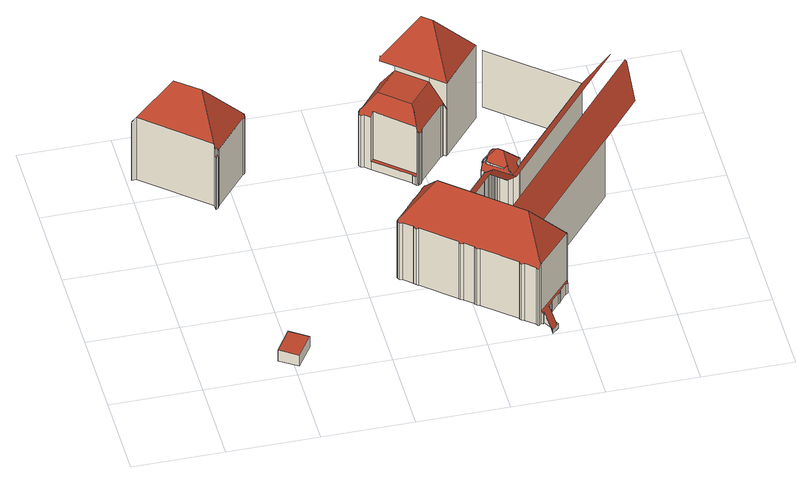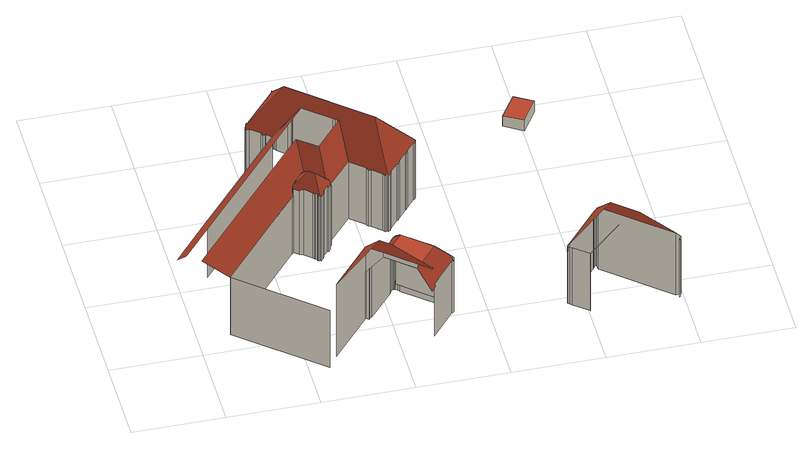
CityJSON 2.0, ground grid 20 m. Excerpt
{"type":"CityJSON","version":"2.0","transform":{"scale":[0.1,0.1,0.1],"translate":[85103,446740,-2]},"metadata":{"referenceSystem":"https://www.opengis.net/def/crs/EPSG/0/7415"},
"CityObjects":{
"building1":{"type":"Building","attributes":{"b3_bag_bag_overlap":23.36,"b3_dak_type":"slanted","b3_extrusie":0,"b3_h_dak_50p":20.16,"b3_h_dak_70p":21.5,"b3_h_dak_max":52.27,"b3_h_dak_min":0.935,"b3_h_maaiveld":0.002,"b3_is_glas_dak":false,"b3_kas_warenhuis":false,"b3_mutatie_AHN3_AHN4":false,"b3_mutatie_AHN4_AHN5":false,"b3_n_vlakken":226,"b3_opp_buitenmuur":19258.06,"b3_opp_dak_plat":2368.88,"b3_opp_dak_schuin":9989.92,"b3_opp_grond":7863.41,"b3_opp_scheidingsmuur":1414.35,"b3_rmse_lod12":5.02,"b3_rmse_lod13":3.87,"b3_rmse_lod22":1.89,"b3_succes":true,"b3_t_run":13020,"b3_val3dity_lod12":"[]","b3_val3dity_lod13":"[]","b3_val3dity_lod22":"[102]","b3_volume_lod12":168986.52,"b3_volume_lod13":168333.3,"b3_volume_lod22":154372.31,"geconstateerd":false,"oorspronkelijkbouwjaar":1945,"rf_force_lod11":false,"status":"Pand in gebruik"},"children":["building1-1"]},
"building1-1":{"type":"BuildingPart","parents":["building1"],"geometry":[{"type":"MultiSurface","lod":"2.2","boundaries":[[[0,1,2,3]],[[3,2,4,5]],[[6,7,1,0]],[[8,9,7,6]],[[10,11,9,8]],[[5,4,12,13]],[[5,13,14,15]],[[16,17,18,19]],[[19,18,20,21]],[[21,20,22,23]],[[13,12,17,16,24]],[[25,16,19,21,23,26,27]],[[24,16,25,28]],[[23,22,29,26]],[[28,25,27,30]],[[26,29,31,27]],[[30,27,31,32,33]],[[33,32,34,35]],[[36,37,38,14,13,24,28,30,33,35,39]],[[35,34,40,39]],[[41,42,43]],[[42,44,45,46]],[[47,48,44,42,41]],[[39,40,49,36]],[[50,51,48,47]],[[37,52,53,38]],[[38,53,54,55]],[[36,49,56,52,37]],[[52,56,57,58]],[[52,58,59,60,61,54,53]],[[55,54,61,62]],[[62,61,63,51,50]],[[58,57,64,59]],[[59,64,65,60]],[[60,65,63,61]],[[66,67,68,69]],[[70,71,72,73]],[[74,75,71,70]],[[69,68,75,74]],[[76,77,67,66]],[[73,72,78,79]],[[80,81,77,76]],[[79,78,82,83]],[[84,85,81,80]],[[83,82,86,87]],[[87,86,88,89]],[[89,88,90,91]],[[91,90,92,93]],[[94,95,85,84]],[[96,97,95,94]],[[98,99,97,96]],[[74,100,101,102,103,104,105,106,107,108,98,96,94,84,80,76,66,69]],[[108,109,99,98]],[[93,92,110,111]],[[107,112,109,108]],[[106,113,112,107]],[[111,110,114]],[[114,110,115,116]],[[116,115,117,118]],[[105,119,113,106]],[[118,117,120,121]],[[121,120,122,123]],[[104,124,119,105]],[[125,100,74,70,73,79,83,87,89,91,93,111,114,116,118,121,123,126,127,128,129,130,131,132,133,134,135,136,137,138,139]],[[123,122,140,126]],[[126,140,141,127]],[[103,142,124,104]],[[127,141,143,128]],[[101,144,145,102]],[[102,145,142,103]],[[128,143,146,129]],[[147,148,144,101]],[[149,150,148,147]],[[151,152,150,149]],[[153,154,155,156]],[[157,158,159,154,153]],[[156,155,160,161]],[[162,163,164,165]],[[165,164,159,158]],[[166,167,158,157]],[[168,169,163,162]],[[170,171,152,151]],[[167,166,172]],[[161,160,173,174,175]],[[176,177,171,170]],[[175,174,178,179]],[[129,146,180,130]],[[181,182,177,176]],[[183,184,182,181]],[[185,172,166,157,153,156,161,175,179,186,187,188]],[[189,190,184,183]],[[191,189,192]],[[174,173,193,194]],[[172,185,195,196,197,198,199,168,162,165,158,167]],[[130,180,200,131]],[[199,201,169,168]],[[131,200,202,132]],[[132,202,203,133]],[[179,178,204,186]],[[174,194,205,206,207,204,178]],[[133,203,208,134]],[[134,208,135]],[[135,208,209,136]],[[136,209,210,137]],[[194,193,211,205]],[[205,211,212,206]],[[206,212,213,207]],[[137,210,214,215,216,138]],[[217,207,213,218,219,220]],[[221,222,190,189,191]],[[138,216,139]],[[219,218,223,224]],[[225,186,204,207,217]],[[220,219,226,227]],[[219,224,228,226]],[[224,223,229,228]],[[227,226,228,230]],[[230,228,229,231,232]],[[215,214,233,234]],[[186,225,187]],[[234,233,235,236]],[[232,231,237,238]],[[236,235,239]],[[192,240,241,221,191]],[[242,243,239]],[[238,237,244,245]],[[100,125,246,247,248,249,250,251,252,253,254,255,256,257,192,189,183,181,176,170,151,149,147,101]],[[258,259,243,242]],[[260,195,185,188]],[[261,262,263,264]],[[262,261,265]],[[259,258,265]],[[264,263,266,267]],[[260,188,187,225,217,220,227,230,232,238,245,268,269,270,271,272]],[[267,266,273,274]],[[274,273,275]],[[125,139,216,276,246]],[[277,278,222,279]],[[256,280,257]],[[281,282,278,277]],[[279,222,221,283]],[[283,221,241]],[[284,285,215,234,236,239,243,259,265,261,264,267,274,275,286,287,288,289,290,291]],[[216,215,285,276]],[[292,293,282,281]],[[245,244,294,268]],[[275,273,295,286]],[[296,297,293,292]],[[281,298,299]],[[300,301,297,296]],[[299,298,302]],[[303,304,301,300]],[[305,195,260,306]],[[307,308,309]],[[305,306,310,311,312,313,314,315,316]],[[317,241,240,318]],[[308,307,319,320]],[[321,322,304,303]],[[320,319,323,324]],[[286,295,325,287]],[[241,317,326,327,328,329,330,331,332,333,323,319,307,309,334,302,298,281,277,279,283]],[[335,336,337,338,339,340,341,321,303,300,296,292,281,299,302,334]],[[341,342,322,321]],[[255,343,344,256]],[[287,325,345,288]],[[324,323,333,346]],[[324,346,332,347,348,335,334,309,308,320]],[[254,349,343,255]],[[340,350,342,341]],[[339,351,350,340]],[[253,352,349,254]],[[338,353,351,339]],[[252,354,352,253]],[[346,333,332]],[[251,355,354,252]],[[288,345,356,289]],[[329,357,330]],[[358,359,327,326]],[[357,329,328]],[[331,347,332]],[[337,360,353,338]],[[347,331,330]],[[327,359,328]],[[359,358,361]],[[336,362,360,337]],[[250,363,355,251]],[[268,294,364,269]],[[306,260,272,310]],[[365,366,362,336]],[[367,368,366,365]],[[369,370,368,367]],[[289,356,371,290]],[[372,373,370,369]],[[269,364,374,270]],[[375,376,373,372]],[[359,361,377,378,379,380,348,347,330,357,328]],[[290,371,381,291]],[[270,374,382,271]],[[276,247,246]],[[383,384,376,375]],[[284,385,386,285]],[[291,381,385,284]],[[249,387,363,250]],[[247,276,285,386,388,248]],[[271,382,389,272]],[[336,335,348,380,390,391,392,393,383,375,372,369,367,365]],[[248,388,387,249]],[[393,394,384,383]],[[378,395,396,379]],[[395,378,377]],[[392,397,394,393]],[[379,396,398,380]],[[391,399,397,392]],[[380,398,400,390]],[[390,400,401,399,391]],[[402,403,401,400]],[[404,405,403,402]],[[361,358,326,317,318,406,407,404,402,400,398,396,395,377]],[[408,311,310]],[[310,272,389,409,408]],[[280,256,344,410,411]],[[407,412,405,404]],[[411,413,414,415,257,280]],[[416,417,412,407]]],"semantics":{"surfaces":[{"type":"WallSurface","on_footprint_edge":true},{"type":"RoofSurface","b3_azimut":220.44,"b3_h_dak_50p":20.01,"b3_h_dak_70p":21.67,"b3_h_dak_max":25.11,"b3_h_dak_min":16.79,"b3_hellingshoek":54.5},{"type":"RoofSurface","b3_azimut":128.84,"b3_h_dak_50p":13.98,"b3_h_dak_70p":13.98,"b3_h_dak_max":14,"b3_h_dak_min":13.97,"b3_hellingshoek":3.85},{"type":"WallSurface","on_footprint_edge":false},{"type":"RoofSurface","b3_azimut":130.45,"b3_h_dak_50p":18.02,"b3_h_dak_70p":19.39,"b3_h_dak_max":24.14,"b3_h_dak_min":15.25,"b3_hellingshoek":54.67},{"type":"RoofSurface","b3_azimut":128.85,"b3_h_dak_50p":13.96,"b3_h_dak_70p":13.96,"b3_h_dak_max":13.98,"b3_h_dak_min":13.95,"b3_hellingshoek":3.85},{"type":"RoofSurface","b3_azimut":310.43,"b3_h_dak_50p":17.5,"b3_h_dak_70p":18.96,"b3_h_dak_max":23.86,"b3_h_dak_min":14.74,"b3_hellingshoek":54.71},{"type":"RoofSurface","b3_azimut":220.45,"b3_h_dak_50p":19.44,"b3_h_dak_70p":21.26,"b3_h_dak_max":24.51,"b3_h_dak_min":15.15,"b3_hellingshoek":54.72},{"type":"RoofSurface","b3_azimut":220.38,"b3_h_dak_50p":16.67,"b3_h_dak_70p":17.47,"b3_h_dak_max":18.91,"b3_h_dak_min":14.21,"b3_hellingshoek":54.53},{"type":"RoofSurface","b3_azimut":310.36,"b3_h_dak_50p":15.86,"b3_h_dak_70p":16.9,"b3_h_dak_max":20,"b3_h_dak_min":13.31,"b3_hellingshoek":55.18},{"type":"RoofSurface","b3_azimut":223.6,"b3_h_dak_50p":2.29,"b3_h_dak_70p":2.34,"b3_h_dak_max":15.57,"b3_h_dak_min":2.21,"b3_hellingshoek":8.25},{"type":"RoofSurface","b3_azimut":130.46,"b3_h_dak_50p":0.383,"b3_h_dak_70p":0.454,"b3_h_dak_max":0.454,"b3_h_dak_min":0.223,"b3_hellingshoek":54.7},{"type":"RoofSurface","b3_azimut":310.36,"b3_h_dak_50p":18.32,"b3_h_dak_70p":19.6,"b3_h_dak_max":21.52,"b3_h_dak_min":14.94,"b3_hellingshoek":54.57},{"type":"RoofSurface","b3_azimut":40.52,"b3_h_dak_50p":19.99,"b3_h_dak_70p":21.75,"b3_h_dak_max":24.51,"b3_h_dak_min":14.73,"b3_hellingshoek":54.51},{"type":"RoofSurface","b3_azimut":301.87,"b3_h_dak_50p":18.44,"b3_h_dak_70p":18.44,"b3_h_dak_max":20.09,"b3_h_dak_min":18.44,"b3_hellingshoek":0.0198},{"type":"RoofSurface","b3_azimut":130.51,"b3_h_dak_50p":16.27,"b3_h_dak_70p":17.34,"b3_h_dak_max":20.01,"b3_h_dak_min":13.48,"b3_hellingshoek":54.85},{"type":"RoofSurface","b3_azimut":130.53,"b3_h_dak_50p":18.22,"b3_h_dak_70p":19.58,"b3_h_dak_max":23.42,"b3_h_dak_min":15.76,"b3_hellingshoek":54.69},{"type":"RoofSurface","b3_azimut":130.47,"b3_h_dak_50p":2.76,"b3_h_dak_70p":3.12,"b3_h_dak_max":16.3,"b3_h_dak_min":-1.14,"b3_hellingshoek":54.67},{"type":"RoofSurface","b3_azimut":220.28,"b3_h_dak_50p":23.05,"b3_h_dak_70p":24.73,"b3_h_dak_max":29.25,"b3_h_dak_min":19.62,"b3_hellingshoek":55.19},{"type":"RoofSurface","b3_azimut":40.58,"b3_h_dak_50p":18.51,"b3_h_dak_70p":19.82,"b3_h_dak_max":21.52,"b3_h_dak_min":15.83,"b3_hellingshoek":54.69},{"type":"RoofSurface","b3_azimut":221.49,"b3_h_dak_50p":17.28,"b3_h_dak_70p":17.73,"b3_h_dak_max":19.21,"b3_h_dak_min":15.9,"b3_hellingshoek":65.86},{"type":"RoofSurface","b3_azimut":310.92,"b3_h_dak_50p":18.29,"b3_h_dak_70p":18.89,"b3_h_dak_max":20.67,"b3_h_dak_min":16.82,"b3_hellingshoek":51.66},{"type":"RoofSurface","b3_azimut":219.65,"b3_h_dak_50p":19.36,"b3_h_dak_70p":19.92,"b3_h_dak_max":21.07,"b3_h_dak_min":18.12,"b3_hellingshoek":52.02},{"type":"RoofSurface","b3_azimut":130.67,"b3_h_dak_50p":18.31,"b3_h_dak_70p":18.76,"b3_h_dak_max":20.33,"b3_h_dak_min":16.95,"b3_hellingshoek":50.17},{"type":"RoofSurface","b3_azimut":40.83,"b3_h_dak_50p":18.37,"b3_h_dak_70p":19.1,"b3_h_dak_max":21.07,"b3_h_dak_min":17.18,"b3_hellingshoek":50.5},{"type":"RoofSurface","b3_azimut":310.31,"b3_h_dak_50p":18.53,"b3_h_dak_70p":19.78,"b3_h_dak_max":21.6,"b3_h_dak_min":14.91,"b3_hellingshoek":54.76},{"type":"RoofSurface","b3_azimut":130.48,"b3_h_dak_50p":22.52,"b3_h_dak_70p":23.99,"b3_h_dak_max":28.75,"b3_h_dak_min":19.61,"b3_hellingshoek":55.21},{"type":"RoofSurface","b3_azimut":130.42,"b3_h_dak_50p":18.89,"b3_h_dak_70p":20.19,"b3_h_dak_max":22.04,"b3_h_dak_min":15.39,"b3_hellingshoek":54.73}],"values":[0,0,0,0,0,0,1,0,0,0,0,2,3,0,3,0,0,0,4,0,3,0,0,0,0,3,3,0,0,5,3,0,0,0,0,0,0,0,0,0,0,0,0,0,0,0,0,0,0,0,0,6,0,0,0,0,0,0,0,0,0,0,0,7,0,0,0,0,0,0,0,0,0,0,0,0,0,0,0,3,0,0,3,0,0,3,0,0,0,8,0,3,0,9,0,0,0,0,3,10,0,0,0,0,0,0,0,0,0,0,3,0,3,3,11,0,3,0,0,3,0,0,0,12,0,0,13,0,14,0,0,0,0,15,0,0,16,0,3,0,0,3,17,3,0,0,0,0,3,0,3,0,3,3,18,19,3,0,3,0,20,21,0,0,0,3,22,0,0,0,0,0,0,3,0,0,3,3,3,3,0,3,3,3,0,0,0,3,0,0,0,0,0,0,0,23,0,0,3,0,0,0,0,0,0,24,0,0,3,3,0,3,0,3,0,0,0,25,26,0,0,0,27,0]}}]},
"building2":{"type":"Building","attributes":{"b3_dak_type":"horizontal","b3_extrusie":0,"b3_h_dak_50p":3.07,"b3_h_dak_70p":3.13,"b3_h_dak_max":3.47,"b3_h_dak_min":3.01,"b3_h_maaiveld":0.209,"b3_is_glas_dak":false,"b3_kas_warenhuis":false,"b3_mutatie_AHN3_AHN4":false,"b3_mutatie_AHN4_AHN5":false,"b3_n_vlakken":1,"b3_opp_buitenmuur":63.9,"b3_opp_dak_plat":29.46,"b3_opp_dak_schuin":0,"b3_opp_grond":29.46,"b3_opp_scheidingsmuur":0,"b3_rmse_lod12":0.098,"b3_rmse_lod13":0.098,"b3_rmse_lod22":0.0928,"b3_succes":true,"b3_t_run":100,"b3_val3dity_lod12":"[]","b3_val3dity_lod13":"[]","b3_val3dity_lod22":"[]","b3_volume_lod12":85.6,"b3_volume_lod13":85.6,"b3_volume_lod22":85.73,"geconstateerd":false,"oorspronkelijkbouwjaar":1960,"rf_force_lod11":false,"status":"Pand in gebruik"},"children":["building2-1"]},
"building2-1":{"type":"BuildingPart","parents":["building2"],"geometry":[{"type":"Solid","lod":"2.2","boundaries":[[[[418,419,420,421]],[[422,418,421,423]],[[423,421,420,424]],[[424,420,419,425]],[[425,419,418,422]],[[425,422,423,424]]]],"semantics":{"surfaces":[{"type":"GroundSurface"},{"type":"WallSurface","on_footprint_edge":true},{"type":"RoofSurface","b3_azimut":107.83,"b3_h_dak_50p":3.12,"b3_h_dak_70p":3.14,"b3_h_dak_max":3.19,"b3_h_dak_min":3.05,"b3_hellingshoek":1.39}],"values":[[0,1,1,1,1,2]]}}]}
},
"vertices":[
[12,661,176],[12,661,20],[7,655,20],[7,655,176],[18,656,20],[18,656,188],[10,663,173],[10,663,20],[12,664,174],[12,664,20],[12,663,174],[12,663,20],[153,540,20],[153,540,187],[147,620,267],[97,662,266],[154,531,160],[154,531,20],[154,527,20],[154,527,160],[155,528,20],[155,528,160],[155,527,20],[155,527,160],[154,531,178],[158,536,160],[160,531,160],[161,533,160],[158,536,178],[160,531,20],[161,533,172],[161,533,20],[162,535,20],[162,535,172],[161,535,20],[161,535,173],[237,621,171],[239,625,172],[235,628,179],[232,618,173],[232,618,20],[199,662,174],[199,662,173],[138,657,235],[199,662,20],[200,663,20],[200,663,173],[231,636,174],[231,636,20],[237,621,20],[236,633,172],[236,633,20],[239,625,159],[235,628,160],[238,628,160],[238,628,176],[239,625,20],[239,626,20],[239,626,160],[239,627,160],[240,628,160],[239,629,160],[239,629,174],[239,629,20],[239,627,20],[240,628,20],[465,234,173],[465,234,20],[465,233,20],[465,233,174],[465,232,173],[465,232,20],[468,227,20],[468,227,171],[467,233,176],[467,233,20],[467,239,171],[467,239,20],[474,225,20],[474,225,174],[472,243,173],[472,243,20],[494,208,20],[494,208,174],[488,261,173],[488,261,20],[493,208,20],[493,208,173],[497,203,20],[497,203,171],[502,200,20],[502,200,173],[502,201,20],[502,201,174],[491,267,171],[491,267,20],[496,270,173],[496,270,20],[495,270,173],[495,270,20],[551,240,260],[545,322,178],[544,325,175],[544,326,173],[539,323,171],[536,317,173],[520,298,173],[515,295,171],[512,290,173],[512,290,20],[572,141,20],[572,141,174],[515,295,20],[520,298,20],[572,141,173],[575,136,20],[575,136,171],[580,134,20],[580,134,173],[536,317,20],[581,134,20],[581,134,174],[601,117,20],[601,117,174],[539,323,20],[710,104,260],[600,117,174],[604,112,172],[609,109,173],[609,110,174],[679,50,174],[678,50,173],[681,45,171],[687,43,174],[707,26,174],[707,26,173],[710,21,172],[713,20,173],[718,26,184],[716,28,184],[600,117,20],[604,112,20],[544,326,20],[609,109,20],[545,322,20],[544,325,20],[609,110,20],[548,325,172],[548,325,20],[551,324,171],[551,324,20],[554,319,173],[554,319,20],[470,592,160],[470,592,20],[474,587,20],[474,587,158],[474,597,168],[474,597,163],[474,597,20],[480,585,20],[480,585,161],[472,601,158],[472,601,20],[475,599,20],[475,599,163],[477,597,171],[477,597,167],[478,605,160],[478,605,20],[574,302,173],[574,302,20],[479,595,171],[492,574,20],[492,574,42],[492,574,161],[579,299,171],[579,299,20],[497,580,43],[497,580,171],[679,50,20],[583,295,173],[583,295,20],[582,294,173],[582,294,20],[512,598,204],[573,514,170],[573,536,194],[572,547,204],[614,267,173],[614,267,20],[614,267,174],[619,205,235],[565,513,20],[565,513,42],[562,657,204],[536,679,155],[528,669,155],[527,666,157],[529,665,160],[678,50,20],[529,665,20],[681,45,20],[687,43,20],[573,514,43],[564,512,42],[568,507,42],[572,504,42],[707,26,20],[710,21,20],[713,20,20],[564,512,20],[568,507,20],[572,504,20],[718,26,20],[718,26,53],[718,26,179],[572,504,165],[574,504,20],[574,504,25],[574,504,163],[672,335,174],[672,335,20],[575,504,20],[575,504,24],[573,514,174],[575,505,25],[575,505,163],[576,503,22],[576,503,20],[576,503,160],[577,504,20],[577,504,160],[722,23,20],[722,23,47],[724,27,20],[724,27,48],[582,508,20],[582,508,158],[734,8,20],[678,275,235],[674,333,178],[737,0,20],[737,0,10],[585,514,20],[585,514,160],[789,111,181],[791,109,181],[795,114,172],[792,118,171],[787,120,173],[767,137,173],[764,142,170],[759,144,172],[758,144,173],[747,154,173],[746,154,173],[685,149,235],[752,16,20],[752,16,8],[622,606,204],[739,44,49],[739,44,20],[741,46,20],[741,46,48],[748,25,20],[745,50,20],[745,50,46],[639,577,160],[645,581,157],[646,583,158],[652,578,148],[653,580,148],[748,55,20],[748,55,48],[748,55,49],[791,109,177],[667,340,180],[667,340,20],[672,335,181],[746,154,174],[672,346,197],[672,346,20],[672,335,178],[794,106,46],[791,109,51],[765,75,48],[770,78,46],[772,83,48],[788,102,48],[789,102,48],[793,105,46],[671,347,196],[671,347,20],[639,577,20],[765,75,20],[672,349,196],[672,349,20],[674,343,197],[674,343,202],[672,352,193],[672,352,20],[681,344,208],[677,358,193],[677,358,20],[562,657,216],[622,606,216],[678,340,196],[678,340,201],[682,344,208],[653,580,216],[646,672,310],[625,690,310],[539,684,224],[538,685,225],[535,680,216],[536,679,216],[713,298,179],[718,242,235],[684,334,196],[684,334,201],[680,357,197],[680,357,20],[689,330,196],[689,330,201],[770,78,20],[715,298,181],[720,303,197],[719,304,197],[717,306,197],[717,310,204],[716,312,207],[714,312,204],[709,313,197],[682,344,209],[703,346,227],[701,380,197],[698,382,193],[693,376,193],[690,370,195],[691,369,197],[688,366,196],[688,366,20],[747,154,20],[746,154,20],[772,83,20],[709,313,200],[716,312,206],[713,336,227],[758,144,20],[691,369,20],[690,370,20],[759,144,20],[693,376,20],[764,142,20],[767,137,20],[788,102,20],[717,306,200],[720,303,181],[720,303,196],[698,382,20],[724,300,189],[701,380,20],[787,120,20],[645,581,20],[703,382,194],[703,382,20],[706,380,194],[706,380,20],[705,376,197],[705,376,20],[789,102,20],[709,374,197],[709,374,20],[646,583,20],[710,374,195],[710,374,20],[741,320,189],[738,326,197],[739,327,197],[749,339,197],[793,105,20],[652,578,20],[713,370,197],[713,370,20],[794,106,20],[791,109,20],[792,118,20],[795,114,20],[653,580,20],[748,345,192],[748,344,193],[737,353,193],[729,356,197],[729,356,20],[738,326,180],[739,327,180],[737,353,20],[749,339,180],[748,344,20],[748,345,174],[748,345,20],[751,348,174],[751,348,20],[752,348,174],[752,348,20],[994,567,236],[933,562,174],[739,680,216],[739,680,20],[937,378,20],[937,378,174],[933,562,20],[1026,483,174],[1022,542,233],[1019,542,236],[759,710,174],[759,710,20],
[205,10,22],[166,35,22],[200,88,22],[240,63,22],[205,10,51],[240,63,50],[200,88,52],[166,35,52]
]}
